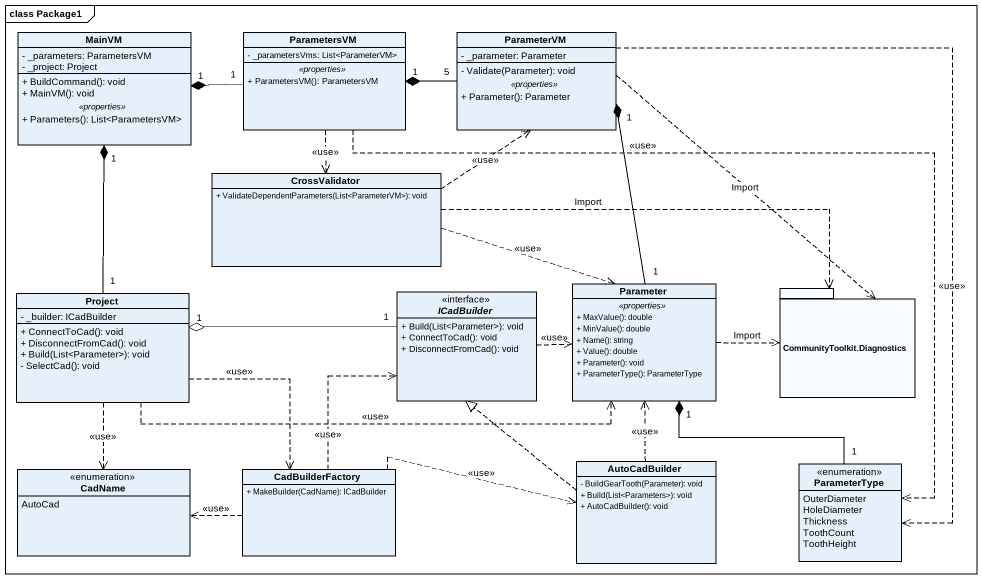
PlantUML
@startuml
mainframe class Package1
hide circle
hide empty members
skinparam classAttributeIconSize 0
class MainVM {
  - _parameters: ParametersVM
  - _project: Project
  --
  + BuildCommand(): void
  + MainVM(): void
  .. <<properties>> ..
  + Parameters(): List<ParametersVM>
}
class ParametersVM {
  - _parametersVms: List<ParameterVM>
  .. <<properties>> ..
  + ParametersVM(): ParametersVM
}
class ParameterVM {
  - _parameter: Parameter
  --
  - Validate(Parameter): void
  .. <<properties>> ..
  + Parameter(): Parameter
}
class CrossValidator {
  + ValidateDependentParameters(List<ParameterVM>): void
}
class Parameter {
  .. <<properties>> ..
  + MaxValue(): double
  + MinValue(): double
  + Name(): string
  + Value(): double
  + Parameter(): void
  + ParameterType(): ParameterType
}
class Project {
  - _builder: ICadBuilder
  + ConnectToCad(): void
  + DisconnectFromCad(): void
  + Build(List<Parameter>): void
  - SelectCad(): void
}
interface ICadBuilder {
  + Build(List<Parameter>): void
  + ConnectToCad(): void
  + DisconnectFromCad(): void
}
package "CommunityToolkit.Diagnostics" as CommunityToolkit_Diagnostics {
}
enum CadName {
  AutoCad
}
class CadBuilderFactory {
  + MakeBuilder(CadName): ICadBuilder
}
class AutoCadBuilder {
  - BuildGearTooth(Parameter): void
  + Build(List<Parameters>): void
  + AutoCadBuilder(): void
}
enum ParameterType {
  OuterDiameter
  HoleDiameter
  Thickness
  ToothCount
  ToothHeight
}
ParametersVM "1" -left-* "1" MainVM
ParametersVM ..> CrossValidator : <<use>>
ParametersVM ..> ParameterType : <<use>>
ParameterVM "5" -left-* "1" ParametersVM
ParameterVM ..> CommunityToolkit_Diagnostics : Import
ParameterVM ..> ParameterType : <<use>>
CrossValidator .up.> ParameterVM : <<use>>
CrossValidator .right.> Parameter : <<use>>
CrossValidator .right.> CommunityToolkit_Diagnostics : Import
Parameter "1" -up-* "1" ParameterVM
Parameter .right.> CommunityToolkit_Diagnostics : Import
Project "1" -up-* "1" MainVM
Project .right.> Parameter : <<use>>
Project ..> CadName : <<use>>
Project ..> CadBuilderFactory : <<use>>
ICadBuilder .right.> Parameter : <<use>>
ICadBuilder "1" -left-o "1" Project
CadBuilderFactory .up.> ICadBuilder : <<use>>
CadBuilderFactory .left.> CadName : <<use>>
CadBuilderFactory .right.> AutoCadBuilder : <<use>>
AutoCadBuilder .up.> Parameter : <<use>>
AutoCadBuilder .up.|> ICadBuilder
ParameterType "1" -up-* "1" Parameter
@enduml
